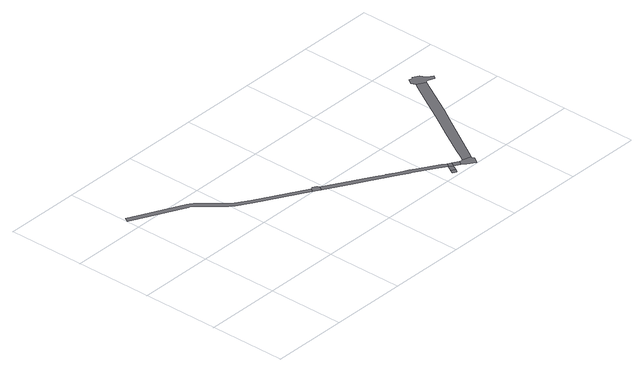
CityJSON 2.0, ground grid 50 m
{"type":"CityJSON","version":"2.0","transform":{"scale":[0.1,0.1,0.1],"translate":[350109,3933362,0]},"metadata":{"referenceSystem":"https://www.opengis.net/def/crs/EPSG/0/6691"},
"CityObjects":{
"road1":{"type":"Road","attributes":{"RoadStructureAttribute.sectionType":"1"},"geometry":[{"type":"MultiSurface","lod":"1","boundaries":[[[0,1,2,3,4,5,6,7,8,9,10,11,12,13,14,15,16,17,18,19]]]}]},
"road2":{"type":"Road","geometry":[{"type":"MultiSurface","lod":"1","boundaries":[[[20,21,22,23,19,18,24,25]]]}]},
"road3":{"type":"Road","attributes":{"RoadStructureAttribute.sectionType":"1"},"geometry":[{"type":"MultiSurface","lod":"1","boundaries":[[[24,26,27,28,29,30,31,32,33,34,35,36,37,38,39,40,41,42,43,44,45,46,47,25]]]}]},
"road4":{"type":"Road","geometry":[{"type":"MultiSurface","lod":"1","boundaries":[[[48,49,50,51,52]]]}]},
"road5":{"type":"Road","attributes":{"RoadStructureAttribute.sectionType":"1"},"geometry":[{"type":"MultiSurface","lod":"1","boundaries":[[[53,54,55,36,56,57,49,48]]]}]},
"road6":{"type":"Road","geometry":[{"type":"MultiSurface","lod":"1","boundaries":[[[58,37,36,55]]]}]},
"road7":{"type":"Road","attributes":{"RoadStructureAttribute.sectionType":"1"},"geometry":[{"type":"MultiSurface","lod":"1","boundaries":[[[59,58,55,60]]]}]},
"road8":{"type":"Road","geometry":[{"type":"MultiSurface","lod":"1","boundaries":[[[61,62,63,64,65,66,67,68,69,70,59,60]]]}]},
"road9":{"type":"Road","attributes":{"RoadStructureAttribute.sectionType":"1"},"geometry":[{"type":"MultiSurface","lod":"1","boundaries":[[[68,71,72,73,74,75,76,77,78,79,80,81,82,83,69]]]}]},
"road10":{"type":"Road","geometry":[{"type":"MultiSurface","lod":"1","boundaries":[[[84,85,86,87,88,76,75,89,90,91,92,93,94,95,96,97,98,99,100]]]}]}
},
"vertices":[
[627,705,0],[544,757,0],[519,780,0],[465,838,0],[419,893,0],[388,928,0],[371,944,0],[354,950,0],[20,1113,0],[6,1086,0],[342,922,0],[355,918,0],[367,907,0],[396,873,0],[443,818,0],[497,759,0],[526,733,0],[612,679,0],[923,505,0],[938,531,0],
[978,515,0],[980,520,0],[954,535,0],[946,528,0],[968,478,0],[983,504,0],
[1134,385,0],[1199,347,0],[1320,278,0],[1322,277,0],[1375,247,0],[1423,220,0],[1432,215,0],[1441,209,0],[1471,191,0],[1528,155,0],[1620,99,0],[1636,124,0],[1610,140,0],[1482,219,0],[1447,241,0],[1415,259,0],[1376,281,0],[1323,311,0],[1321,312,0],[1273,339,0],[1214,373,0],[1149,411,0],
[1624,47,0],[1598,62,0],[1586,40,0],[1601,31,0],[1611,25,0],
[1636,68,0],[1641,79,0],[1644,83,0],[1617,94,0],[1611,83,0],
[1659,111,0],
[1702,86,0],[1683,58,0],
[1710,40,0],[1760,6,0],[1784,42,0],[1781,46,0],[1779,52,0],[1778,57,0],[1778,63,0],[1780,68,0],[1723,85,0],[1709,84,0],
[1781,70,0],[1802,105,0],[1991,414,0],[2040,495,0],[2192,762,0],[2137,795,0],[2116,759,0],[2055,654,0],[1964,498,0],[1937,452,0],[1872,340,0],[1779,181,0],[1741,116,0],
[2178,858,0],[2169,849,0],[2153,851,0],[2146,855,0],[2126,820,0],[2193,764,0],[2196,767,0],[2199,770,0],[2203,771,0],[2208,771,0],[2212,771,0],[2214,770,0],[2256,754,0],[2270,777,0],[2254,787,0],[2230,801,0],[2217,836,0]
]}
